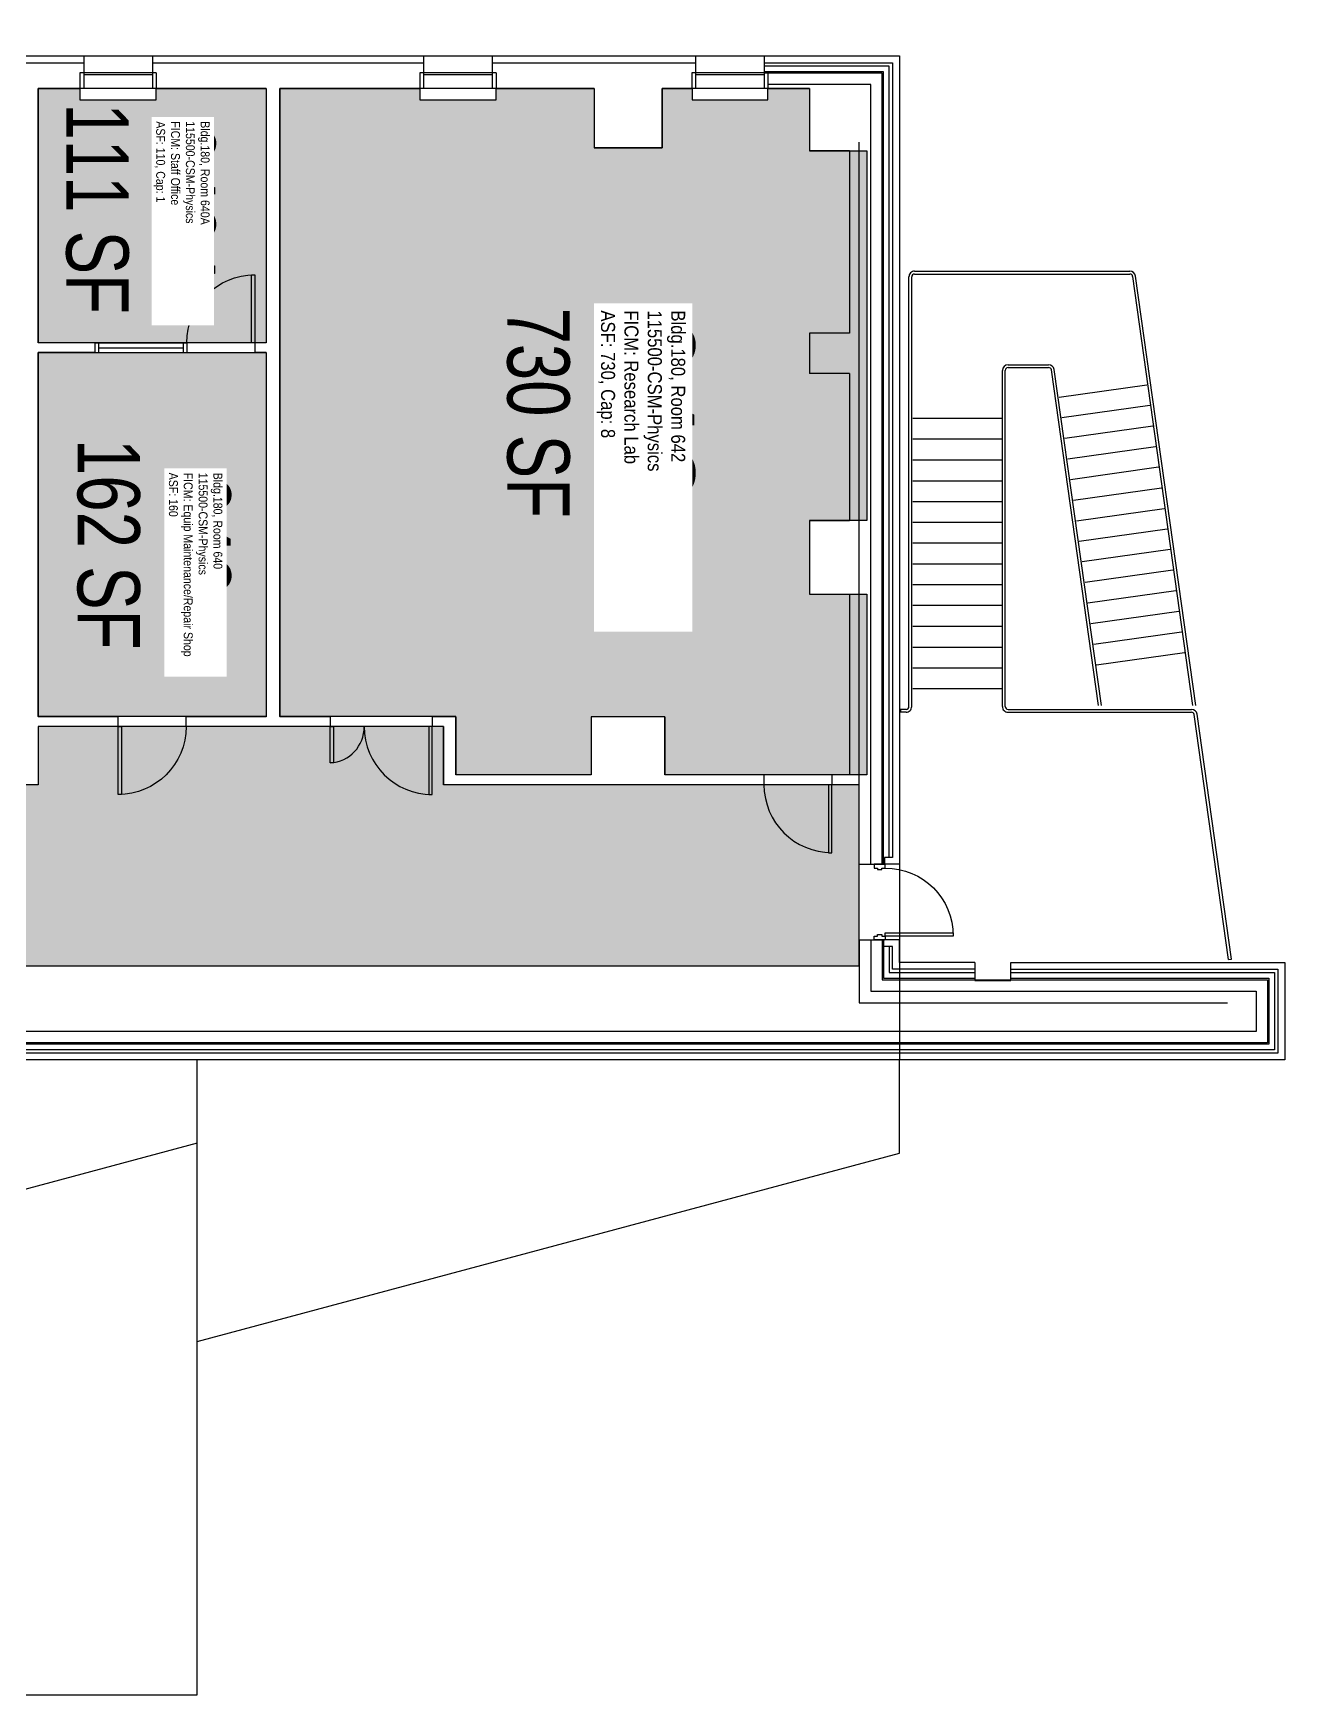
# Model space of a CAD drawing. Header units: inches. Extents: x 69212140 to 69217823, y 27675428 to 27678928.
# Drawn here: x 69217160 to 69217823, y 27677829 to 27678709 of the extents above; entities that cross this region are included whole.
import ezdxf
from ezdxf.enums import TextEntityAlignment as Align

# ---------------------------------------------------------------- set-up
doc = ezdxf.new("R2010")
doc.units = ezdxf.units.IN
doc.header["$LTSCALE"] = 0.25
doc.header["$MEASUREMENT"] = 0
doc.layers.get('0').update_dxf_attribs({"linetype": 'CONTINUOUS'})
for name, color, linetype in [('A-DOOR', 2, 'CONTINUOUS'), ('A-FLOR', 3, 'CONTINUOUS'), ('A-GLAZ', 1, 'CONTINUOUS'), ('A-IDEN-RNUM', 7, 'CONTINUOUS'), ('A-IDEN-SNUM', 4, 'CONTINUOUS'), ('A-IDEN-VNUM', 4, 'CONTINUOUS'), ('A-ROOF', 2, 'CONTINUOUS'), ('A-WALL', 5, 'CONTINUOUS'), ('AREA-ASSIGN', 7, 'CONTINUOUS'), ('AREA-GROSS', 1, 'CONTINUOUS'), ('AREA-TEXT', 3, 'CONTINUOUS'), ('Rooms-Category-Color', 7, 'CONTINUOUS'), ('Rooms-College-Color', 7, 'CONTINUOUS'), ('Rooms-Department-Color', 7, 'CONTINUOUS'), ('Rooms-Division-Color', 7, 'CONTINUOUS'), ('Rooms-Information', 7, 'CONTINUOUS')]:
    doc.layers.add(name, color=color, linetype=linetype)
doc.styles.add('CP_AREA', font='arial.ttf', dxfattribs={"height": 15})
doc.styles.add('CP_ROOMSNUMBER', font='arial.ttf', dxfattribs={"height": 1})
doc.styles.add('CP_ROOMVNUMBER', font='arial.ttf', dxfattribs={"width": 0.85, "height": 0.075})

# ---------------------------------------------------------------- blocks, each defined once
blk = doc.blocks.new('Z08D36')
at = {"linetype": 'Continuous', "lineweight": -3}
blk.add_lwpolyline([(-18, 0), (-16.25, 0), (-16.25, 36), (-18, 36)], close=True, dxfattribs=at)
blk.add_arc((-18, 0), 36, 0, 90)

msp = doc.modelspace()

# ---------------------------------------------------------------- hatches: boundary and pattern name
at = {"layer": 'Rooms-Category-Color', "true_color": 0xfa9ba3}
msp.add_hatch(color=241, dxfattribs=at).paths.add_polyline_path([(69217225.31, 27678679.63), (69217283.56, 27678679.63), (69217283.56, 27678545.01), (69217162.81, 27678545.01), (69217162.81, 27678679.63), (69217184.93, 27678679.63), (69217184.93, 27678673.64), (69217225.31, 27678673.64), (69217225.31, 27678679.63)])
at = {"layer": 'Rooms-Category-Color', "true_color": 0xe3f498}
msp.add_hatch(color=61, dxfattribs=at).paths.add_polyline_path([(69217405.31, 27678679.64), (69217457.19, 27678679.63), (69217457.18, 27678648.13), (69217493.18, 27678648.13), (69217493.19, 27678679.63), (69217509.18, 27678679.63), (69217509.18, 27678673.63), (69217549.18, 27678673.63), (69217549.18, 27678679.63), (69217571.25, 27678679.63), (69217571.32, 27678646.63), (69217601.68, 27678646.64), (69217601.68, 27678450.81), (69217571.32, 27678450.81), (69217571.32, 27678411.81), (69217601.68, 27678411.81), (69217601.68, 27678316.26), (69217494.68, 27678316.26), (69217494.68, 27678347.01), (69217455.68, 27678347.01), (69217455.68, 27678316.26), (69217384.06, 27678316.26), (69217384.06, 27678347.03), (69217290.81, 27678347.03), (69217290.81, 27678679.63), (69217364.93, 27678679.64), (69217364.93, 27678673.63), (69217405.31, 27678673.63), (69217405.31, 27678679.63)])
at = {"layer": 'Rooms-Category-Color', "true_color": 0xe3c5e1}
msp.add_hatch(color=254, dxfattribs=at).paths.add_polyline_path([(69217162.81, 27678539.76), (69217283.56, 27678539.76), (69217283.56, 27678347.03), (69217162.81, 27678347.03)])
at = {"layer": 'Rooms-Category-Color', "true_color": 0xadadad}
msp.add_hatch(color=253, dxfattribs=at).paths.add_polyline_path([(69217597.56, 27678311.01), (69217377.5, 27678311.01), (69217377.5, 27678341.76), (69217162.81, 27678341.76), (69217162.81, 27678311.01), (69216872.81, 27678311.01), (69216872.81, 27678341.76), (69216784.81, 27678341.76), (69216784.81, 27678311.01), (69216699.68, 27678311.01), (69216699.68, 27678341.76), (69216500.56, 27678341.76), (69216500.56, 27678311.01), (69216179.81, 27678311.01), (69216179.81, 27678341.76), (69216091.81, 27678341.76), (69216091.81, 27678311.01), (69215945.18, 27678311.01), (69215945.18, 27678341.76), (69215857.18, 27678341.76), (69215857.18, 27678311.01), (69215565.18, 27678311.01), (69215565.18, 27678341.76), (69215461.81, 27678341.76), (69215461.81, 27678314.51), (69215455.31, 27678314.51), (69215455.31, 27678316.14), (69215406.02, 27678316.14), (69215406.02, 27678311.01), (69215315.18, 27678311.01), (69215315.18, 27678215.01), (69215351.18, 27678215.01), (69215351.18, 27678197.01), (69215400.77, 27678197.01), (69215400.77, 27678215.01), (69215406.02, 27678215.01), (69215406.02, 27678209.89), (69215455.31, 27678209.89), (69215455.31, 27678211.51), (69215462.37, 27678211.51), (69215462.37, 27678215.01), (69215605.18, 27678215.01), (69215605.18, 27678184.26), (69215818.81, 27678184.26), (69215818.81, 27678215.01), (69216361.18, 27678215.01), (69216361.18, 27678184.26), (69216464.56, 27678184.26), (69216464.56, 27678215.01), (69217597.56, 27678215.01)])
at = {"layer": 'Rooms-College-Color', "true_color": 0xffe090}
for points in [[(69217225.31, 27678679.63), (69217283.56, 27678679.63), (69217283.56, 27678545.01), (69217162.81, 27678545.01), (69217162.81, 27678679.63), (69217184.93, 27678679.63), (69217184.93, 27678673.64), (69217225.31, 27678673.64), (69217225.31, 27678679.63)], [(69217405.31, 27678679.64), (69217457.19, 27678679.63), (69217457.18, 27678648.13), (69217493.18, 27678648.13), (69217493.19, 27678679.63), (69217509.18, 27678679.63), (69217509.18, 27678673.63), (69217549.18, 27678673.63), (69217549.18, 27678679.63), (69217571.25, 27678679.63), (69217571.32, 27678646.63), (69217601.68, 27678646.64), (69217601.68, 27678450.81), (69217571.32, 27678450.81), (69217571.32, 27678411.81), (69217601.68, 27678411.81), (69217601.68, 27678316.26), (69217494.68, 27678316.26), (69217494.68, 27678347.01), (69217455.68, 27678347.01), (69217455.68, 27678316.26), (69217384.06, 27678316.26), (69217384.06, 27678347.03), (69217290.81, 27678347.03), (69217290.81, 27678679.63), (69217364.93, 27678679.64), (69217364.93, 27678673.63), (69217405.31, 27678673.63), (69217405.31, 27678679.63)], [(69217162.81, 27678539.76), (69217283.56, 27678539.76), (69217283.56, 27678347.03), (69217162.81, 27678347.03)]]:
    msp.add_hatch(color=41, dxfattribs=at).paths.add_polyline_path(points)
at = {"layer": 'Rooms-College-Color', "true_color": 0xadadad}
msp.add_hatch(color=253, dxfattribs=at).paths.add_polyline_path([(69217597.56, 27678311.01), (69217377.5, 27678311.01), (69217377.5, 27678341.76), (69217162.81, 27678341.76), (69217162.81, 27678311.01), (69216872.81, 27678311.01), (69216872.81, 27678341.76), (69216784.81, 27678341.76), (69216784.81, 27678311.01), (69216699.68, 27678311.01), (69216699.68, 27678341.76), (69216500.56, 27678341.76), (69216500.56, 27678311.01), (69216179.81, 27678311.01), (69216179.81, 27678341.76), (69216091.81, 27678341.76), (69216091.81, 27678311.01), (69215945.18, 27678311.01), (69215945.18, 27678341.76), (69215857.18, 27678341.76), (69215857.18, 27678311.01), (69215565.18, 27678311.01), (69215565.18, 27678341.76), (69215461.81, 27678341.76), (69215461.81, 27678314.51), (69215455.31, 27678314.51), (69215455.31, 27678316.14), (69215406.02, 27678316.14), (69215406.02, 27678311.01), (69215315.18, 27678311.01), (69215315.18, 27678215.01), (69215351.18, 27678215.01), (69215351.18, 27678197.01), (69215400.77, 27678197.01), (69215400.77, 27678215.01), (69215406.02, 27678215.01), (69215406.02, 27678209.89), (69215455.31, 27678209.89), (69215455.31, 27678211.51), (69215462.37, 27678211.51), (69215462.37, 27678215.01), (69215605.18, 27678215.01), (69215605.18, 27678184.26), (69215818.81, 27678184.26), (69215818.81, 27678215.01), (69216361.18, 27678215.01), (69216361.18, 27678184.26), (69216464.56, 27678184.26), (69216464.56, 27678215.01), (69217597.56, 27678215.01)])
at = {"layer": 'Rooms-Department-Color', "true_color": 0xffe090}
for points in [[(69217225.31, 27678679.63), (69217283.56, 27678679.63), (69217283.56, 27678545.01), (69217162.81, 27678545.01), (69217162.81, 27678679.63), (69217184.93, 27678679.63), (69217184.93, 27678673.64), (69217225.31, 27678673.64), (69217225.31, 27678679.63)], [(69217405.31, 27678679.64), (69217457.19, 27678679.63), (69217457.18, 27678648.13), (69217493.18, 27678648.13), (69217493.19, 27678679.63), (69217509.18, 27678679.63), (69217509.18, 27678673.63), (69217549.18, 27678673.63), (69217549.18, 27678679.63), (69217571.25, 27678679.63), (69217571.32, 27678646.63), (69217601.68, 27678646.64), (69217601.68, 27678450.81), (69217571.32, 27678450.81), (69217571.32, 27678411.81), (69217601.68, 27678411.81), (69217601.68, 27678316.26), (69217494.68, 27678316.26), (69217494.68, 27678347.01), (69217455.68, 27678347.01), (69217455.68, 27678316.26), (69217384.06, 27678316.26), (69217384.06, 27678347.03), (69217290.81, 27678347.03), (69217290.81, 27678679.63), (69217364.93, 27678679.64), (69217364.93, 27678673.63), (69217405.31, 27678673.63), (69217405.31, 27678679.63)], [(69217162.81, 27678539.76), (69217283.56, 27678539.76), (69217283.56, 27678347.03), (69217162.81, 27678347.03)]]:
    msp.add_hatch(color=41, dxfattribs=at).paths.add_polyline_path(points)
at = {"layer": 'Rooms-Department-Color', "true_color": 0xacacac}
msp.add_hatch(color=253, dxfattribs=at).paths.add_polyline_path([(69217597.56, 27678311.01), (69217377.5, 27678311.01), (69217377.5, 27678341.76), (69217162.81, 27678341.76), (69217162.81, 27678311.01), (69216872.81, 27678311.01), (69216872.81, 27678341.76), (69216784.81, 27678341.76), (69216784.81, 27678311.01), (69216699.68, 27678311.01), (69216699.68, 27678341.76), (69216500.56, 27678341.76), (69216500.56, 27678311.01), (69216179.81, 27678311.01), (69216179.81, 27678341.76), (69216091.81, 27678341.76), (69216091.81, 27678311.01), (69215945.18, 27678311.01), (69215945.18, 27678341.76), (69215857.18, 27678341.76), (69215857.18, 27678311.01), (69215565.18, 27678311.01), (69215565.18, 27678341.76), (69215461.81, 27678341.76), (69215461.81, 27678314.51), (69215455.31, 27678314.51), (69215455.31, 27678316.14), (69215406.02, 27678316.14), (69215406.02, 27678311.01), (69215315.18, 27678311.01), (69215315.18, 27678215.01), (69215351.18, 27678215.01), (69215351.18, 27678197.01), (69215400.77, 27678197.01), (69215400.77, 27678215.01), (69215406.02, 27678215.01), (69215406.02, 27678209.89), (69215455.31, 27678209.89), (69215455.31, 27678211.51), (69215462.37, 27678211.51), (69215462.37, 27678215.01), (69215605.18, 27678215.01), (69215605.18, 27678184.26), (69215818.81, 27678184.26), (69215818.81, 27678215.01), (69216361.18, 27678215.01), (69216361.18, 27678184.26), (69216464.56, 27678184.26), (69216464.56, 27678215.01), (69217597.56, 27678215.01)])
at = {"layer": 'Rooms-Division-Color', "true_color": 0xffe090}
for points in [[(69217225.31, 27678679.63), (69217283.56, 27678679.63), (69217283.56, 27678545.01), (69217162.81, 27678545.01), (69217162.81, 27678679.63), (69217184.93, 27678679.63), (69217184.93, 27678673.64), (69217225.31, 27678673.64), (69217225.31, 27678679.63)], [(69217405.31, 27678679.64), (69217457.19, 27678679.63), (69217457.18, 27678648.13), (69217493.18, 27678648.13), (69217493.19, 27678679.63), (69217509.18, 27678679.63), (69217509.18, 27678673.63), (69217549.18, 27678673.63), (69217549.18, 27678679.63), (69217571.25, 27678679.63), (69217571.32, 27678646.63), (69217601.68, 27678646.64), (69217601.68, 27678450.81), (69217571.32, 27678450.81), (69217571.32, 27678411.81), (69217601.68, 27678411.81), (69217601.68, 27678316.26), (69217494.68, 27678316.26), (69217494.68, 27678347.01), (69217455.68, 27678347.01), (69217455.68, 27678316.26), (69217384.06, 27678316.26), (69217384.06, 27678347.03), (69217290.81, 27678347.03), (69217290.81, 27678679.63), (69217364.93, 27678679.64), (69217364.93, 27678673.63), (69217405.31, 27678673.63), (69217405.31, 27678679.63)], [(69217162.81, 27678539.76), (69217283.56, 27678539.76), (69217283.56, 27678347.03), (69217162.81, 27678347.03)]]:
    msp.add_hatch(color=41, dxfattribs=at).paths.add_polyline_path(points)
at = {"layer": 'Rooms-Division-Color', "true_color": 0xadadad}
msp.add_hatch(color=253, dxfattribs=at).paths.add_polyline_path([(69217597.56, 27678311.01), (69217377.5, 27678311.01), (69217377.5, 27678341.76), (69217162.81, 27678341.76), (69217162.81, 27678311.01), (69216872.81, 27678311.01), (69216872.81, 27678341.76), (69216784.81, 27678341.76), (69216784.81, 27678311.01), (69216699.68, 27678311.01), (69216699.68, 27678341.76), (69216500.56, 27678341.76), (69216500.56, 27678311.01), (69216179.81, 27678311.01), (69216179.81, 27678341.76), (69216091.81, 27678341.76), (69216091.81, 27678311.01), (69215945.18, 27678311.01), (69215945.18, 27678341.76), (69215857.18, 27678341.76), (69215857.18, 27678311.01), (69215565.18, 27678311.01), (69215565.18, 27678341.76), (69215461.81, 27678341.76), (69215461.81, 27678314.51), (69215455.31, 27678314.51), (69215455.31, 27678316.14), (69215406.02, 27678316.14), (69215406.02, 27678311.01), (69215315.18, 27678311.01), (69215315.18, 27678215.01), (69215351.18, 27678215.01), (69215351.18, 27678197.01), (69215400.77, 27678197.01), (69215400.77, 27678215.01), (69215406.02, 27678215.01), (69215406.02, 27678209.89), (69215455.31, 27678209.89), (69215455.31, 27678211.51), (69215462.37, 27678211.51), (69215462.37, 27678215.01), (69215605.18, 27678215.01), (69215605.18, 27678184.26), (69215818.81, 27678184.26), (69215818.81, 27678215.01), (69216361.18, 27678215.01), (69216361.18, 27678184.26), (69216464.56, 27678184.26), (69216464.56, 27678215.01), (69217597.56, 27678215.01)])

# ---------------------------------------------------------------- linework, layer by layer
at = {"layer": 'A-DOOR'}
for points in [[(69217317.5, 27678341.76), (69217319.25, 27678341.76), (69217319.25, 27678322.51), (69217317.5, 27678322.51)], [(69217605.5, 27678268.88), (69217605.5, 27678266.88), (69217607.25, 27678266.88), (69217607.25, 27678266.13), (69217609.68, 27678266.13), (69217609.68, 27678266.88), (69217611.43, 27678266.88), (69217611.43, 27678268.88)], [(69217605.5, 27678228.88), (69217605.5, 27678230.88), (69217607.25, 27678230.88), (69217607.25, 27678231.63), (69217609.68, 27678231.63), (69217609.68, 27678230.88), (69217611.43, 27678230.88), (69217611.43, 27678228.88)]]:
    msp.add_lwpolyline(points, close=True, dxfattribs=at)
msp.add_arc((69217316.4, 27678341.58), 19.1, 273.31039, 0.53352, dxfattribs=at)
at = {"layer": 'A-FLOR'}
for p, q in [((69217623.93, 27678352.39), (69217623.93, 27678579.89)), ((69217625.43, 27678352.39), (69217625.43, 27678579.89)), ((69217626.93, 27678582.89), (69217740.95, 27678582.89)), ((69217626.93, 27678581.39), (69217740.95, 27678581.39)), ((69217774.37, 27678352.89), (69217742.44, 27678580.1)), ((69217775.88, 27678352.89), (69217743.92, 27678580.31)), ((69217673.43, 27678352.39), (69217673.43, 27678530.39)), ((69217674.93, 27678352.39), (69217674.93, 27678530.39)), ((69217676.43, 27678533.39), (69217697.92, 27678533.39, 0)), ((69217676.43, 27678531.89), (69217697.92, 27678531.89, 0)), ((69217724.38, 27678352.89), (69217699.41, 27678530.6)), ((69217725.9, 27678352.89), (69217700.89, 27678530.81)), ((69217750.01, 27678522.61), (69217703.47, 27678516.07)), ((69217751.54, 27678511.71), (69217705, 27678505.17)), ((69217672.93, 27678504.89), (69217625.93, 27678504.89)), ((69217753.07, 27678500.82), (69217706.53, 27678494.28)), ((69217672.93, 27678493.89), (69217625.93, 27678493.89)), ((69217672.93, 27678482.89), (69217625.93, 27678482.89)), ((69217754.6, 27678489.93), (69217708.06, 27678483.39)), ((69217756.13, 27678479.04), (69217709.59, 27678472.49)), ((69217625.93, 27678471.89), (69217672.93, 27678471.89)), ((69217711.12, 27678461.6), (69217757.67, 27678468.14)), ((69217625.93, 27678460.89), (69217672.93, 27678460.89)), ((69217712.65, 27678450.71), (69217759.2, 27678457.25)), ((69217672.93, 27678449.89), (69217625.93, 27678449.89)), ((69217672.93, 27678438.89), (69217625.93, 27678438.89)), ((69217760.73, 27678446.36), (69217714.18, 27678439.82)), ((69217762.26, 27678435.46), (69217715.72, 27678428.92)), ((69217625.93, 27678428.01), (69217672.93, 27678428.01)), ((69217717.23, 27678418.15), (69217763.77, 27678424.69)), ((69217625.93, 27678417.01), (69217672.93, 27678417.01)), ((69217718.76, 27678407.26), (69217765.3, 27678413.8)), ((69217625.93, 27678406.01), (69217672.93, 27678406.01)), ((69217625.93, 27678394.89), (69217672.93, 27678394.89)), ((69217720.29, 27678396.36), (69217766.83, 27678402.9)), ((69217721.84, 27678385.35), (69217768.38, 27678391.89)), ((69217625.93, 27678383.89), (69217672.93, 27678383.89)), ((69217723.37, 27678374.46), (69217769.91, 27678381)), ((69217625.93, 27678372.89), (69217672.93, 27678372.89)), ((69217625.93, 27678361.89), (69217672.93, 27678361.89)), ((69217622.43, 27678350.89), (69217619.43, 27678350.89)), ((69217619.43, 27678350.89), (69217619.43, 27678349.39)), ((69217676.43, 27678350.89), (69217773.56, 27678350.89)), ((69217622.43, 27678349.39), (69217619.43, 27678349.39)), ((69217676.43, 27678349.39), (69217773.56, 27678349.39)), ((69217793.26, 27678218.44), (69217775.04, 27678348.1)), ((69217794.75, 27678218.65), (69217776.53, 27678348.31)), ((69217793.26, 27678218.44), (69217794.75, 27678218.65))]:
    msp.add_line(p, q, dxfattribs=at)
for centre, radius, start, end in [((69217626.93, 27678579.89), 3, 90, 180.00025), ((69217626.93, 27678579.89), 1.5, 90, 180.00025), ((69217740.95, 27678579.89), 3, 8, 90), ((69217740.95, 27678579.89), 1.5, 8, 90), ((69217676.43, 27678530.39), 3, 90, 179.99975), ((69217676.43, 27678530.39), 1.5, 90, 179.99975), ((69217697.92, 27678530.39, 0), 3, 8, 90), ((69217697.92, 27678530.39, 0), 1.5, 8, 90), ((69217622.43, 27678352.39), 1.5, 270, 0.00025), ((69217622.43, 27678352.39), 3, 270, 0.00025), ((69217676.43, 27678352.39), 3, 179.99969, 270), ((69217676.43, 27678352.39), 1.5, 179.99969, 270), ((69217773.56, 27678347.89), 3, 8, 90), ((69217773.56, 27678347.89), 1.5, 8, 90)]:
    msp.add_arc(centre, radius, start, end, dxfattribs=at)
at = {"layer": 'A-GLAZ'}
for p, q in [((69217186.93, 27678696.88), (69217223.31, 27678696.88)), ((69217366.93, 27678696.88), (69217403.31, 27678696.88)), ((69217510.93, 27678696.88), (69217547.31, 27678696.88)), ((69217223.31, 27678687.88), (69217186.93, 27678687.88)), ((69217186.93, 27678687.88), (69217186.93, 27678679.63)), ((69217223.31, 27678686.88), (69217186.93, 27678686.88)), ((69217223.31, 27678687.88), (69217223.31, 27678679.63)), ((69217403.31, 27678687.88), (69217366.93, 27678687.88)), ((69217366.93, 27678687.88), (69217366.93, 27678679.63)), ((69217403.31, 27678686.88), (69217366.93, 27678686.88)), ((69217403.31, 27678687.88), (69217403.31, 27678679.63)), ((69217547.31, 27678687.88), (69217510.93, 27678687.88)), ((69217510.93, 27678687.88), (69217510.93, 27678679.63)), ((69217547.31, 27678686.88), (69217510.93, 27678686.88)), ((69217547.31, 27678687.88), (69217547.31, 27678679.63)), ((69217225.31, 27678679.63), (69217184.93, 27678679.63)), ((69217405.31, 27678679.63), (69217364.93, 27678679.63)), ((69217549.31, 27678679.63), (69217508.93, 27678679.63)), ((69217597.56, 27678311.01), (69217597.56, 27678651.28)), ((69217192.81, 27678545.01), (69217241.56, 27678545.01)), ((69217194.81, 27678545.01), (69217194.81, 27678539.76)), ((69217239.56, 27678545.01), (69217239.56, 27678539.76)), ((69217241.56, 27678545.01), (69217241.56, 27678539.76)), ((69217192.81, 27678539.76), (69217241.56, 27678539.76)), ((69217194.81, 27678542.38), (69217239.56, 27678542.38))]:
    msp.add_line(p, q, dxfattribs=at)
for points in [[(69217613.56, 27678272.51), (69217613.56, 27678691.51), (69217547.31, 27678691.51)], [(69217610.56, 27678268.88), (69217610.56, 27678688.51), (69217547.31, 27678688.51)], [(69217609.81, 27678268.88), (69217609.81, 27678687.76), (69217547.31, 27678687.76)], [(69217603.81, 27678268.88), (69217603.81, 27678681.76), (69217549.31, 27678681.76)], [(69217603.81, 27678228.26), (69217603.81, 27678201.76), (69217807.87, 27678201.76), (69217807.87, 27678180.38), (69216851.31, 27678180.38)], [(69217609.81, 27678228.26), (69217609.81, 27678207.76), (69217813.87, 27678207.76), (69217813.87, 27678174.38), (69216851.31, 27678174.38)], [(69217597.56, 27678228.26), (69217597.56, 27678195.51), (69217792.67, 27678195.51)], [(69217677.93, 27678211.51), (69217817.62, 27678211.51), (69217817.62, 27678170.63), (69216851.31, 27678170.63)], [(69217677.93, 27678208.51), (69217814.62, 27678208.51), (69217814.62, 27678173.63), (69216851.31, 27678173.63)]]:
    msp.add_lwpolyline(points, dxfattribs=at)
at = {"layer": 'A-ROOF'}
for q in [(69217246.93, 27678165.26), (69216862.93, 27678018.3)]:
    msp.add_line((69217246.93, 27678121.19), q, dxfattribs=at)
for points in [[(69216863, 27677829.13), (69217247, 27677829.13), (69217247, 27678165.26)], [(69217247, 27678016.23), (69217619, 27678115.9), (69217619, 27678165.26)]]:
    msp.add_lwpolyline(points, dxfattribs=at)
at = {"layer": 'A-WALL'}
for p, q in [((69217079.31, 27678696.88), (69217186.93, 27678696.88)), ((69217186.93, 27678696.88), (69217186.93, 27678687.88)), ((69217223.31, 27678696.88), (69217223.31, 27678687.88)), ((69217223.31, 27678696.88), (69217366.93, 27678696.88)), ((69217366.93, 27678696.88), (69217366.93, 27678687.88)), ((69217403.31, 27678696.88), (69217403.31, 27678687.88)), ((69217403.31, 27678696.88), (69217510.93, 27678696.88)), ((69217510.93, 27678696.88), (69217510.93, 27678687.88)), ((69217547.31, 27678696.88), (69217547.31, 27678687.88)), ((69217079.31, 27678693.26), (69217186.93, 27678693.26)), ((69217186.93, 27678687.88), (69217184.93, 27678687.88)), ((69217184.93, 27678687.88), (69217184.93, 27678679.63)), ((69217223.31, 27678693.26), (69217366.93, 27678693.26)), ((69217225.31, 27678687.88), (69217223.31, 27678687.88)), ((69217225.31, 27678687.88), (69217225.31, 27678679.63)), ((69217366.93, 27678687.88), (69217364.93, 27678687.88)), ((69217364.93, 27678687.88), (69217364.93, 27678679.63)), ((69217403.31, 27678693.26), (69217510.93, 27678693.26)), ((69217405.31, 27678687.88), (69217403.31, 27678687.88)), ((69217405.31, 27678687.88), (69217405.31, 27678679.63)), ((69217510.93, 27678687.88), (69217508.93, 27678687.88)), ((69217508.93, 27678687.88), (69217508.93, 27678679.63)), ((69217549.31, 27678687.88), (69217547.31, 27678687.88)), ((69217549.31, 27678687.88), (69217549.31, 27678679.63)), ((69217162.81, 27678679.63), (69217162.81, 27678545.01)), ((69217184.93, 27678679.63), (69217162.81, 27678679.63)), ((69217283.56, 27678679.63), (69217225.31, 27678679.63)), ((69217283.56, 27678679.63), (69217283.56, 27678545.01)), ((69217290.81, 27678679.63), (69217290.81, 27678347.01)), ((69217364.93, 27678679.63), (69217290.81, 27678679.63)), ((69217457.18, 27678679.63), (69217405.31, 27678679.63)), ((69217457.18, 27678679.63), (69217457.18, 27678648.13)), ((69217493.18, 27678679.63), (69217493.18, 27678648.13)), ((69217508.93, 27678679.63), (69217493.18, 27678679.63)), ((69217571.25, 27678679.63), (69217549.31, 27678679.63)), ((69217571.32, 27678679.63), (69217571.32, 27678646.64)), ((69217493.18, 27678648.13), (69217457.18, 27678648.13)), ((69217592.56, 27678646.64), (69217571.32, 27678646.64)), ((69217592.56, 27678646.64), (69217592.56, 27678550.11)), ((69217192.81, 27678545.01), (69217162.81, 27678545.01)), ((69217192.81, 27678545.01), (69217192.81, 27678539.76)), ((69217277.56, 27678545.01), (69217277.56, 27678539.76)), ((69217283.56, 27678545.01), (69217277.56, 27678545.01)), ((69217571.32, 27678550.11), (69217571.32, 27678528.78)), ((69217592.56, 27678550.11), (69217571.32, 27678550.11)), ((69217162.81, 27678539.76), (69217162.81, 27678347.01)), ((69217192.81, 27678539.76), (69217162.81, 27678539.76)), ((69217283.56, 27678539.76), (69217277.56, 27678539.76)), ((69217283.56, 27678539.76), (69217283.56, 27678347.01)), ((69217592.56, 27678528.78), (69217571.32, 27678528.78)), ((69217592.56, 27678528.78), (69217592.56, 27678450.81)), ((69217571.32, 27678450.81), (69217571.32, 27678411.81)), ((69217571.32, 27678450.81), (69217592.56, 27678450.81)), ((69217571.32, 27678411.81), (69217592.56, 27678411.81)), ((69217592.56, 27678411.81), (69217592.56, 27678316.26)), ((69217205.18, 27678347.01), (69217162.81, 27678347.01)), ((69217205.18, 27678341.76), (69217205.18, 27678347.01)), ((69217283.56, 27678347.01), (69217241.18, 27678347.01)), ((69217241.18, 27678341.76), (69217241.18, 27678347.01)), ((69217317.5, 27678347.01), (69217290.81, 27678347.01)), ((69217317.5, 27678347.01), (69217317.5, 27678341.76)), ((69217371.5, 27678347.01), (69217371.5, 27678341.76)), ((69217384.06, 27678347.01), (69217371.5, 27678347.01)), ((69217384.06, 27678347.01), (69217384.06, 27678316.26)), ((69217455.68, 27678347.01), (69217455.68, 27678316.26)), ((69217494.68, 27678347.01), (69217455.68, 27678347.01)), ((69217494.68, 27678347.01), (69217494.68, 27678316.26)), ((69217162.81, 27678341.76), (69217162.81, 27678311.01)), ((69217205.18, 27678341.76), (69217162.81, 27678341.76)), ((69217317.5, 27678341.76), (69217241.18, 27678341.76)), ((69217377.5, 27678341.76), (69217371.5, 27678341.76)), ((69217377.5, 27678341.76), (69217372.81, 27678341.76)), ((69217377.5, 27678341.76), (69217377.5, 27678311.01)), ((69217455.68, 27678316.26), (69217384.06, 27678316.26)), ((69217547.18, 27678316.26), (69217494.68, 27678316.26)), ((69217547.18, 27678316.26), (69217547.18, 27678311.01)), ((69217583.18, 27678316.26), (69217583.18, 27678311.01)), ((69217592.56, 27678316.26), (69217583.18, 27678316.26)), ((69217162.81, 27678311.01), (69216872.81, 27678311.01)), ((69217547.18, 27678311.01), (69217377.5, 27678311.01)), ((69217597.56, 27678311.01), (69217583.18, 27678311.01)), ((69217597.56, 27678268.88), (69217597.56, 27678311.01)), ((69217610.93, 27678272.51), (69217610.93, 27678268.88)), ((69217597.56, 27678268.88), (69217610.93, 27678268.88)), ((69216641.81, 27678215.01), (69217597.56, 27678215.01))]:
    msp.add_line(p, q, dxfattribs=at)
for points in [[(69217547.31, 27678696.88), (69217618.93, 27678696.88), (69217618.93, 27678268.88), (69217610.93, 27678268.88)], [(69217547.31, 27678693.26), (69217615.31, 27678693.26), (69217615.31, 27678272.51), (69217610.93, 27678272.51)], [(69217597.56, 27678215.01), (69217597.56, 27678228.88), (69217610.93, 27678228.88)], [(69217610.56, 27678228.26), (69217610.56, 27678208.51), (69217658.93, 27678208.51)], [(69217658.93, 27678216.88), (69217618.93, 27678216.88), (69217618.93, 27678228.88), (69217610.93, 27678228.88)], [(69217658.93, 27678213.26), (69217615.31, 27678213.26), (69217615.31, 27678225.26), (69217610.93, 27678225.26)], [(69217613.56, 27678225.26), (69217613.56, 27678211.51), (69217658.93, 27678211.51)], [(69217677.93, 27678216.88), (69217823, 27678216.88), (69217823, 27678165.26), (69216851.31, 27678165.26)], [(69217677.93, 27678213.26), (69217819.37, 27678213.26), (69217819.37, 27678168.88), (69216851.31, 27678168.88)], [(69217658.93, 27678216.88), (69217658.93, 27678207.38), (69217677.93, 27678207.38), (69217677.93, 27678216.88)]]:
    msp.add_lwpolyline(points, dxfattribs=at)
at = {"layer": 'AREA-ASSIGN'}
for points in [[(69217225.31, 27678679.63), (69217283.56, 27678679.63), (69217283.56, 27678545.01), (69217162.81, 27678545.01), (69217162.81, 27678679.63), (69217184.93, 27678679.63), (69217184.93, 27678673.64), (69217225.31, 27678673.64), (69217225.31, 27678679.63)], [(69217405.31, 27678679.64), (69217457.19, 27678679.63), (69217457.18, 27678648.13), (69217493.18, 27678648.13), (69217493.19, 27678679.63), (69217509.18, 27678679.63), (69217509.18, 27678673.63), (69217549.18, 27678673.63), (69217549.18, 27678679.63), (69217571.25, 27678679.63), (69217571.32, 27678646.63), (69217601.68, 27678646.64), (69217601.68, 27678450.81), (69217571.32, 27678450.81), (69217571.32, 27678411.81), (69217601.68, 27678411.81), (69217601.68, 27678316.26), (69217494.68, 27678316.26), (69217494.68, 27678347.01), (69217455.68, 27678347.01), (69217455.68, 27678316.26), (69217384.06, 27678316.26), (69217384.06, 27678347.03), (69217290.81, 27678347.03), (69217290.81, 27678679.63), (69217364.93, 27678679.64), (69217364.93, 27678673.63), (69217405.31, 27678673.63), (69217405.31, 27678679.63)], [(69217162.81, 27678539.76), (69217283.56, 27678539.76), (69217283.56, 27678347.03), (69217162.81, 27678347.03)]]:
    msp.add_lwpolyline(points, close=True, dxfattribs=at)
msp.add_lwpolyline([(69215818.81, 27678215.01), (69216361.18, 27678215.01), (69216361.18, 27678184.26), (69216464.56, 27678184.26), (69216464.56, 27678215.01), (69217597.56, 27678215.01), (69217597.56, 27678311.01), (69217377.5, 27678311.01), (69217377.5, 27678341.76), (69217162.81, 27678341.76), (69217162.81, 27678311.01), (69216872.81, 27678311.01), (69216872.81, 27678341.76), (69216784.81, 27678341.76), (69216784.81, 27678311.01), (69216699.68, 27678311.01), (69216699.68, 27678341.76), (69216500.56, 27678341.76), (69216500.56, 27678311.01), (69216179.81, 27678311.01), (69216179.81, 27678341.76), (69216091.81, 27678341.76), (69216091.81, 27678311.01), (69215945.18, 27678311.01)], dxfattribs=at)
at = {"layer": 'AREA-GROSS'}
msp.add_lwpolyline([(69216087.68, 27678708.88), (69216440.31, 27678708.88), (69216440.31, 27678696.88), (69217618.93, 27678696.88), (69217618.93, 27678165.26), (69216852.43, 27678165.26), (69216852.43, 27678015.48), (69216622.93, 27677953.99), (69216622.93, 27677829.13), (69215986.93, 27677829.14)], dxfattribs=at)

# ---------------------------------------------------------------- block references
at = {"layer": 'A-DOOR', "xscale": -1}
msp.add_blockref('Z08D36', (69217259.56, 27678545.01), dxfattribs=at)
for p, rotation in [((69217223.18, 27678341.76), 180), ((69217611.43, 27678248.88), 269.9999510680979)]:
    msp.add_blockref('Z08D36', p, dxfattribs=dict(at, rotation=rotation))
at = {"layer": 'A-DOOR', "rotation": 180}
for p in [(69217353.5, 27678341.76), (69217565.18, 27678311.01)]:
    msp.add_blockref('Z08D36', p, dxfattribs=at)

# ---------------------------------------------------------------- texts
at = {"layer": 'A-IDEN-RNUM', "style": 'CP_ROOMSNUMBER'}
for s, p in [('0640-A0', (69217240.17, 27678616.47)), ('0642-00', (69217484.31, 27678510.62)), ('0640-00', (69217248.28, 27678443.49))]:
    msp.add_text(s, height=1, dxfattribs=at).set_placement(p, align=Align.MIDDLE)
at = {"layer": 'A-IDEN-SNUM', "style": 'CP_ROOMSNUMBER'}
for s, p in [('18000640A0', (69217240.17, 27678616.47)), ('1800064200', (69217484.31, 27678510.62)), ('1800064000', (69217248.28, 27678443.49))]:
    msp.add_text(s, height=1, dxfattribs=at).set_placement(p, align=Align.MIDDLE)
at = {"layer": 'A-IDEN-VNUM', "style": 'CP_ROOMVNUMBER', "width": 0.85}
for s, height, p in [('640A', 33, (69217240.17, 27678616.47)), ('642', 52, (69217484.31, 27678510.62)), ('640', 33, (69217248.28, 27678443.49))]:
    msp.add_text(s, height=height, rotation=270, dxfattribs=at).set_placement(p, align=Align.MIDDLE)
at = {"layer": 'AREA-TEXT', "style": 'CP_AREA', "width": 0.75}
for s, p in [('111 SF', (69217194.19, 27678615.95)), ('730 SF', (69217427.76, 27678507.92)), ('162 SF', (69217200.16, 27678438.3))]:
    msp.add_text(s, height=33, rotation=270, dxfattribs=at).set_placement(p, align=Align.MIDDLE_CENTER)

# ---------------------------------------------------------------- next in the draw order: texts
at = {"layer": 'Rooms-Information', "attachment_point": 7, "rotation": 270, "style": 'CP_ROOMVNUMBER', "bg_fill": 3, "box_fill_scale": 1.5, "bg_fill_color": 256, "bg_fill_true_color": 13158600, "bg_fill_transparency": 0}
for s, insert, char_height, width in [('Bldg.180, Room 640A^M^J115500-CSM-Physics^M^JFICM: Staff Office^M^JASF: 110, Cap: 1', (69217223.89, 27678662.26), 4.7143, 105.6), ('Bldg.180, Room 642^M^J115500-CSM-Physics^M^JFICM: Research Lab^M^JASF: 730, Cap: 8', (69217458.65, 27678562.13), 7.4286, 166.4), ('Bldg.180, Room 640^M^J115500-CSM-Physics^M^JFICM: Equip Maintenance/Repair Shop^M^JASF: 160', (69217231.99, 27678476.18), 4.7143, 105.6)]:
    msp.add_mtext(s, dxfattribs=dict(at, insert=insert, char_height=char_height, width=width))

doc.saveas('drawing.dxf')
